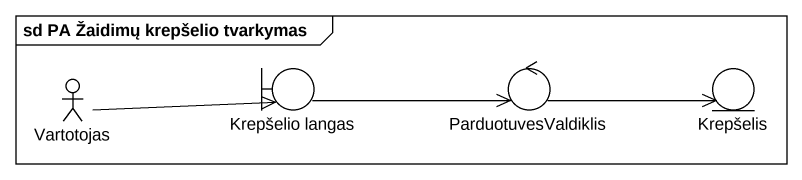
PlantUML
@startuml
mainframe sd PA Žaidimų krepšelio tvarkymas
boundary "Krepšelio langas" as Krepšelio_langas
control ParduotuvesValdiklis
entity Krepšelis
actor Vartotojas
Krepšelio_langas -right-> ParduotuvesValdiklis
ParduotuvesValdiklis -right-> Krepšelis
Vartotojas -right-> Krepšelio_langas
@enduml
